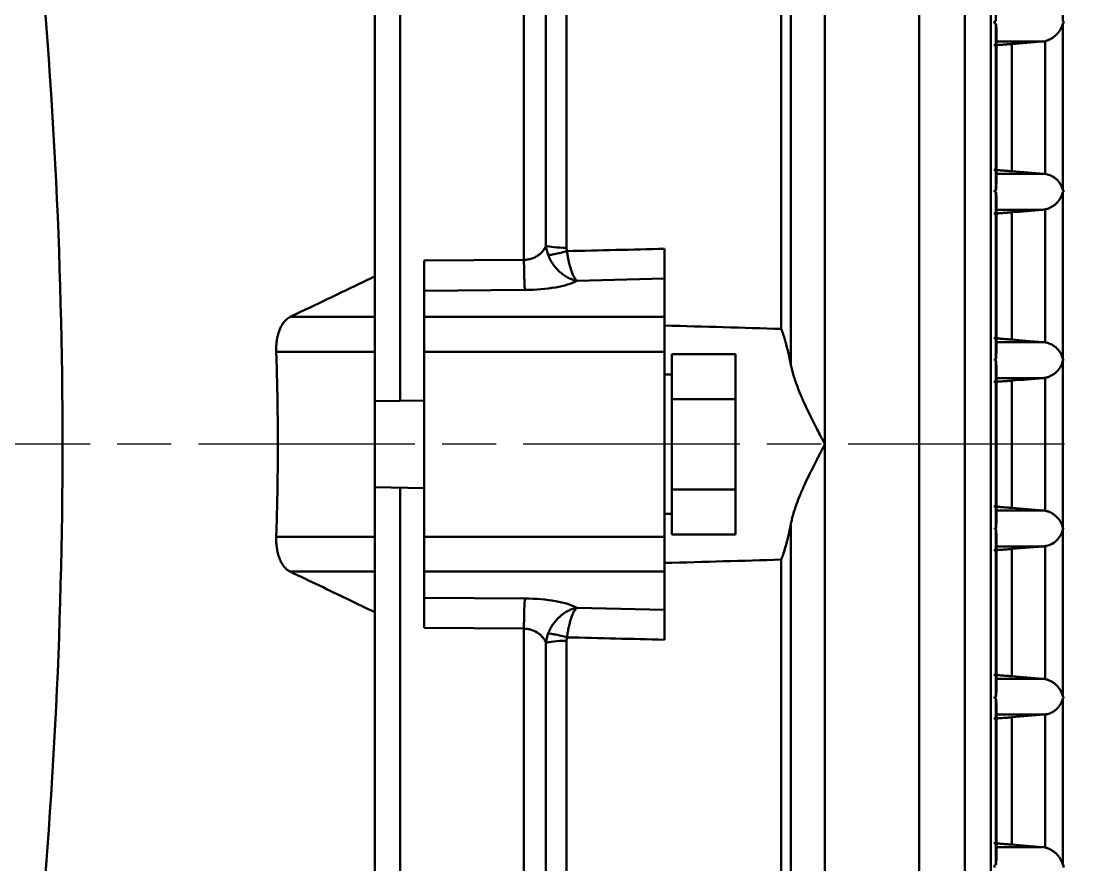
# Model space of a CAD drawing. Header units: millimetres. Extents: x -2161 to -582, y -4625 to -3434.
# Drawn here: x -1958.08 to -1928.93, y -3934.26 to -3910.88 of the extents above; entities that cross this region are included whole.
import ezdxf

# ---------------------------------------------------------------- set-up
doc = ezdxf.new("R2010")
doc.units = ezdxf.units.MM
doc.header["$LTSCALE"] = 0.5
doc.linetypes.add('AM_ISO08W050', pattern=[18, 12, -1.5, 3, -1.5])
doc.layers.add('AM_0', color=7, linetype='Continuous', lineweight=50)
doc.layers.add('AM_7', color=4, linetype='AM_ISO08W050', lineweight=25)

msp = doc.modelspace()

# ---------------------------------------------------------------- linework, layer by layer
at = {"layer": 'AM_0'}
for p, q in [((-1931.21, -4043.5), (-1931.21, -3823.702)), ((-1947.574, -3921.401), (-1947.574, -3883.487)), ((-1944.146, -3917.497), (-1944.146, -3883.903)), ((-1943.535, -3884.407), (-1943.535, -3917.101)), ((-1942.964, -3917.164), (-1942.964, -3884.846)), ((-1937.015, -3919.412), (-1937.015, -3885.112)), ((-1936.748, -3920.408), (-1936.748, -3886.038)), ((-1935.809, -3922.605), (-1935.809, -3886.712)), ((-1933.198, -3958.43), (-1933.198, -3886.78)), ((-1931.93, -3957.377), (-1931.93, -3887.834)), ((-1931.074, -3910.88), (-1931.074, -3894.462)), ((-1948.273, -3917.951), (-1948.273, -3905.38)), ((-1929.214, -3909.199), (-1929.214, -3910.88)), ((-1931.111, -3910.88), (-1931.074, -3910.88)), ((-1931.074, -3910.95), (-1931.107, -3910.95)), ((-1931.074, -3915.57), (-1931.074, -3910.95)), ((-1931.057, -3915.413), (-1931.057, -3911.059)), ((-1929.214, -3910.88), (-1929.201, -3910.88)), ((-1929.196, -3910.95), (-1929.214, -3910.95)), ((-1929.214, -3910.95), (-1929.214, -3915.57)), ((-1931.057, -3911.448), (-1929.795, -3911.448)), ((-1930.631, -3911.516), (-1930.631, -3915.042)), ((-1929.708, -3915.118), (-1929.708, -3911.434)), ((-1931.057, -3915.115), (-1929.736, -3915.115)), ((-1931.108, -3915.57), (-1931.074, -3915.57)), ((-1931.074, -3915.612), (-1931.107, -3915.612)), ((-1931.074, -3920.26), (-1931.074, -3915.612)), ((-1931.057, -3920.105), (-1931.057, -3915.745)), ((-1929.214, -3915.57), (-1929.198, -3915.57)), ((-1929.196, -3915.612), (-1929.214, -3915.612)), ((-1929.214, -3915.612), (-1929.214, -3920.26)), ((-1931.057, -3916.11), (-1929.781, -3916.11)), ((-1930.631, -3916.179), (-1930.631, -3919.705)), ((-1929.708, -3919.782), (-1929.708, -3916.099)), ((-1940.248, -3917.191), (-1940.248, -3918.016)), ((-1946.908, -3917.517), (-1944.146, -3917.497)), ((-1946.908, -3918.352), (-1946.908, -3917.517)), ((-1948.273, -3917.951), (-1948.273, -3919.077)), ((-1940.248, -3918.016), (-1942.679, -3918.076)), ((-1940.248, -3918.016), (-1940.248, -3919.077)), ((-1944.12, -3918.331), (-1946.908, -3918.352)), ((-1946.908, -3918.352), (-1946.908, -3919.077)), ((-1950.622, -3919.077), (-1948.273, -3919.077)), ((-1948.273, -3919.077), (-1948.273, -3920.042)), ((-1946.908, -3920.042), (-1946.908, -3919.077)), ((-1946.908, -3919.077), (-1940.248, -3919.077)), ((-1940.248, -3919.077), (-1940.248, -3920.042)), ((-1948.273, -3920.042), (-1951.009, -3920.042)), ((-1948.273, -3920.042), (-1948.273, -3925.169)), ((-1946.908, -3920.042), (-1946.908, -3925.169)), ((-1940.248, -3920.042), (-1946.908, -3920.042)), ((-1940.248, -3920.042), (-1940.248, -3925.169)), ((-1938.283, -3920.106), (-1940.048, -3920.106)), ((-1940.048, -3920.106), (-1940.048, -3921.356)), ((-1938.283, -3920.106), (-1938.283, -3921.356)), ((-1931.107, -3920.26), (-1931.074, -3920.26)), ((-1931.074, -3920.274), (-1931.107, -3920.274)), ((-1931.074, -3924.936), (-1931.074, -3920.274)), ((-1931.057, -3924.803), (-1931.057, -3920.422)), ((-1929.214, -3920.26), (-1929.196, -3920.26)), ((-1929.196, -3920.274), (-1929.214, -3920.274)), ((-1929.214, -3920.274), (-1929.214, -3924.936)), ((-1940.048, -3920.674), (-1940.248, -3920.674)), ((-1930.631, -3920.843), (-1930.631, -3924.368)), ((-1929.708, -3924.446), (-1929.708, -3920.765)), ((-1946.908, -3921.39), (-1948.273, -3921.413)), ((-1938.283, -3921.356), (-1940.048, -3921.356)), ((-1940.048, -3921.356), (-1940.048, -3923.855)), ((-1938.283, -3921.356), (-1938.283, -3923.855)), ((-1935.809, -3958.499), (-1935.809, -3922.605)), ((-1948.273, -3923.797), (-1946.908, -3923.821)), ((-1947.574, -3961.723), (-1947.574, -3923.809)), ((-1938.283, -3923.855), (-1940.048, -3923.855)), ((-1940.048, -3923.855), (-1940.048, -3925.105)), ((-1938.283, -3923.855), (-1938.283, -3925.105)), ((-1940.248, -3924.537), (-1940.048, -3924.537)), ((-1936.748, -3959.173), (-1936.748, -3924.803)), ((-1938.283, -3925.105), (-1940.048, -3925.105)), ((-1931.074, -3924.936), (-1931.107, -3924.936)), ((-1931.107, -3924.95), (-1931.074, -3924.95)), ((-1931.074, -3929.598), (-1931.074, -3924.95)), ((-1931.057, -3929.477), (-1931.057, -3925.073)), ((-1929.196, -3924.936), (-1929.214, -3924.936)), ((-1929.214, -3924.95), (-1929.196, -3924.95)), ((-1929.214, -3924.95), (-1929.214, -3929.598)), ((-1951.009, -3925.169), (-1948.273, -3925.169)), ((-1948.273, -3925.169), (-1948.273, -3926.134)), ((-1946.908, -3926.134), (-1946.908, -3925.169)), ((-1946.908, -3925.169), (-1940.248, -3925.169)), ((-1940.248, -3925.169), (-1940.248, -3926.134)), ((-1930.631, -3925.506), (-1930.631, -3929.032)), ((-1929.708, -3929.111), (-1929.708, -3925.429)), ((-1937.015, -3960.099), (-1937.015, -3925.799)), ((-1948.273, -3926.134), (-1950.622, -3926.134)), ((-1948.273, -3926.134), (-1948.273, -3927.26)), ((-1940.248, -3926.134), (-1946.908, -3926.134)), ((-1946.908, -3926.134), (-1946.908, -3926.859)), ((-1940.248, -3926.134), (-1940.248, -3927.195)), ((-1946.908, -3926.859), (-1944.12, -3926.879)), ((-1946.908, -3927.694), (-1946.908, -3926.859)), ((-1942.679, -3927.135), (-1940.248, -3927.195)), ((-1948.273, -3939.831), (-1948.273, -3927.26)), ((-1940.248, -3927.194), (-1940.248, -3928.02)), ((-1944.146, -3927.714), (-1946.908, -3927.694)), ((-1944.146, -3961.307), (-1944.146, -3927.714)), ((-1943.535, -3928.11), (-1943.535, -3960.803)), ((-1942.964, -3960.365), (-1942.964, -3928.047)), ((-1931.057, -3929.101), (-1929.781, -3929.101)), ((-1931.108, -3929.64), (-1931.074, -3929.64)), ((-1931.074, -3929.598), (-1931.107, -3929.598)), ((-1931.074, -3934.26), (-1931.074, -3929.64)), ((-1931.057, -3934.151), (-1931.057, -3929.79)), ((-1929.196, -3929.598), (-1929.214, -3929.598)), ((-1929.214, -3929.64), (-1929.198, -3929.64)), ((-1929.214, -3929.64), (-1929.214, -3934.26)), ((-1931.057, -3930.096), (-1929.736, -3930.096)), ((-1930.631, -3930.169), (-1930.631, -3933.695)), ((-1929.708, -3933.776), (-1929.708, -3930.093)), ((-1931.057, -3933.763), (-1929.795, -3933.763))]:
    msp.add_line(p, q, dxfattribs=at)
at = {"layer": 'AM_0', "flags": 128}
for points in [[(-1930.631, -3915.042), (-1930.519, -3915.051), (-1930.407, -3915.06), (-1930.295, -3915.069), (-1930.183, -3915.078), (-1930.072, -3915.087), (-1929.96, -3915.096), (-1929.848, -3915.106), (-1929.736, -3915.115)], [(-1929.781, -3916.11), (-1929.887, -3916.119), (-1929.993, -3916.127), (-1930.1, -3916.136), (-1930.206, -3916.144), (-1930.312, -3916.153), (-1930.418, -3916.162), (-1930.525, -3916.17), (-1930.631, -3916.179)], [(-1930.631, -3919.705), (-1930.137, -3919.745), (-1929.749, -3919.777)], [(-1929.764, -3920.772), (-1929.872, -3920.781), (-1929.981, -3920.79), (-1930.089, -3920.799), (-1930.197, -3920.807), (-1930.306, -3920.816), (-1930.414, -3920.825), (-1930.523, -3920.834), (-1930.631, -3920.843)], [(-1929.764, -3924.439), (-1929.872, -3924.43), (-1929.981, -3924.421), (-1930.089, -3924.412), (-1930.197, -3924.403), (-1930.306, -3924.395), (-1930.414, -3924.386), (-1930.523, -3924.377), (-1930.631, -3924.368)], [(-1930.631, -3925.506), (-1930.137, -3925.466), (-1929.749, -3925.434)], [(-1929.781, -3929.101), (-1929.887, -3929.092), (-1929.993, -3929.084), (-1930.1, -3929.075), (-1930.206, -3929.066), (-1930.312, -3929.058), (-1930.418, -3929.049), (-1930.525, -3929.041), (-1930.631, -3929.032)], [(-1930.631, -3930.169), (-1930.519, -3930.16), (-1930.407, -3930.151), (-1930.295, -3930.142), (-1930.183, -3930.132), (-1930.072, -3930.123), (-1929.96, -3930.114), (-1929.848, -3930.105), (-1929.736, -3930.096)]]:
    msp.add_lwpolyline(points, dxfattribs=at)
at = {"layer": 'AM_0'}
for centre, radius, start, end in [((-2107.114, -3922.605), 150.183, 354.06699, 5.93301), ((-1929.795, -3920.341), 0.567, 81.1783, 85.3221), ((-1929.81, -3920.201), 0.573, 274.6675, 280.2939), ((-1929.81, -3925.009), 0.573, 79.7061, 85.3325), ((-1929.795, -3924.869), 0.567, 274.6779, 278.8217)]:
    msp.add_arc(centre, radius, start, end, dxfattribs=at)
for centre, major_axis, ratio, start_param, end_param in [((-1929.813, -3910.936), (0.517, 0.194), 0.921918, 4.412711, 4.573734), ((-1929.809, -3915.617), (0.519, 0.164), 0.918022, 1.099808, 1.152297), ((-1929.81, -3915.604), (0.53, 0.125), 0.928555, 4.54932, 4.685168), ((-1944.169, -3917.863), (1.67, -0.002), 0.280658, 4.742127, 5.814212), ((-1948.611, -3922.258), (39.617, -0.35), 0.077811, 1.274425, 1.358792), ((-1948.611, -3922.953), (39.617, 0.35), 0.077811, 4.924393, 5.00876), ((-1944.163, -3927.346), (1.664, 0), 0.280728, 0.470158, 1.54484), ((-1929.81, -3929.607), (0.53, -0.125), 0.928557, 1.598016, 1.733864), ((-1929.809, -3929.594), (0.519, -0.164), 0.918021, 5.130886, 5.183375), ((-1929.813, -3934.275), (0.517, -0.194), 0.921918, 1.709452, 1.870475)]:
    msp.add_ellipse(centre, major_axis=major_axis, ratio=ratio, start_param=start_param, end_param=end_param, dxfattribs=at)
for points in [[(-1931.111, -3910.88), (-1931.108, -3910.904), (-1931.107, -3910.927), (-1931.107, -3910.95)], [(-1929.201, -3910.88), (-1929.199, -3910.904), (-1929.198, -3910.927), (-1929.196, -3910.95)], [(-1929.795, -3911.448), (-1930.073, -3911.47), (-1930.351, -3911.493), (-1930.631, -3911.516)], [(-1931.108, -3915.57), (-1931.107, -3915.584), (-1931.107, -3915.598), (-1931.107, -3915.612)], [(-1929.198, -3915.57), (-1929.197, -3915.584), (-1929.197, -3915.598), (-1929.196, -3915.612)], [(-1942.964, -3917.164), (-1942.964, -3917.195), (-1942.96, -3917.225), (-1942.951, -3917.255)], [(-1942.951, -3917.255), (-1942.05, -3917.234), (-1941.149, -3917.212), (-1940.248, -3917.191)], [(-1931.107, -3920.26), (-1931.107, -3920.265), (-1931.107, -3920.27), (-1931.107, -3920.274)], [(-1929.196, -3920.26), (-1929.196, -3920.263), (-1929.196, -3920.265), (-1929.196, -3920.267)], [(-1929.196, -3920.267), (-1929.196, -3920.27), (-1929.196, -3920.272), (-1929.196, -3920.274)], [(-1931.107, -3924.936), (-1931.107, -3924.941), (-1931.107, -3924.946), (-1931.107, -3924.95)], [(-1929.196, -3924.936), (-1929.196, -3924.939), (-1929.196, -3924.941), (-1929.196, -3924.943)], [(-1929.196, -3924.943), (-1929.196, -3924.946), (-1929.196, -3924.948), (-1929.196, -3924.95)], [(-1942.951, -3927.955), (-1942.96, -3927.985), (-1942.964, -3928.016), (-1942.964, -3928.047)], [(-1940.248, -3928.02), (-1941.149, -3927.998), (-1942.05, -3927.977), (-1942.951, -3927.955)], [(-1931.107, -3929.598), (-1931.107, -3929.612), (-1931.107, -3929.626), (-1931.108, -3929.64)], [(-1929.196, -3929.598), (-1929.197, -3929.612), (-1929.197, -3929.626), (-1929.198, -3929.64)], [(-1929.795, -3933.763), (-1930.073, -3933.74), (-1930.351, -3933.718), (-1930.631, -3933.695)], [(-1931.107, -3934.26), (-1931.107, -3934.284), (-1931.108, -3934.307), (-1931.111, -3934.33)], [(-1929.196, -3934.26), (-1929.198, -3934.284), (-1929.199, -3934.307), (-1929.201, -3934.33)]]:
    msp.add_open_spline(points, degree=3, dxfattribs=at)
for points, knots in [([(-1931.074, -3910.95), (-1931.073, -3910.952), (-1931.066, -3910.958), (-1931.054, -3911.011), (-1931.065, -3911.051), (-1931.07, -3911.071)], [0, 0, 0, 0, 0.12389, 0.552418, 1, 1, 1, 1]), ([(-1929.708, -3911.434), (-1929.697, -3911.431), (-1929.674, -3911.426), (-1929.641, -3911.415), (-1929.608, -3911.402), (-1929.575, -3911.387), (-1929.544, -3911.371), (-1929.512, -3911.352), (-1929.465, -3911.321), (-1929.404, -3911.271), (-1929.344, -3911.206), (-1929.294, -3911.136), (-1929.263, -3911.079), (-1929.244, -3911.033), (-1929.233, -3911.005), (-1929.227, -3910.984), (-1929.223, -3910.97), (-1929.219, -3910.96), (-1929.217, -3910.952), (-1929.215, -3910.951), (-1929.214, -3910.95)], [0, 0, 0, 0, 0.030015, 0.061869, 0.095627, 0.131342, 0.169062, 0.208825, 0.250664, 0.366894, 0.499662, 0.619466, 0.749735, 0.816096, 0.874779, 0.909474, 0.937397, 0.963511, 0.984324, 1, 1, 1, 1]), ([(-1930.631, -3911.516), (-1930.644, -3911.517), (-1930.671, -3911.519), (-1930.71, -3911.522), (-1930.749, -3911.525), (-1930.787, -3911.528), (-1930.839, -3911.532), (-1930.903, -3911.537), (-1930.969, -3911.542), (-1931.027, -3911.546), (-1931.069, -3911.548), (-1931.098, -3911.55), (-1931.114, -3911.55), (-1931.12, -3911.55), (-1931.123, -3911.55)], [0, 0, 0, 0, 0.04674, 0.095024, 0.144874, 0.196308, 0.249344, 0.367534, 0.499462, 0.610935, 0.749118, 0.849293, 0.93408, 1, 1, 1, 1]), ([(-1931.123, -3915.007), (-1931.121, -3915.007), (-1931.117, -3915.007), (-1931.108, -3915.007), (-1931.097, -3915.007), (-1931.085, -3915.008), (-1931.063, -3915.009), (-1931.028, -3915.011), (-1930.974, -3915.015), (-1930.914, -3915.02), (-1930.85, -3915.024), (-1930.781, -3915.03), (-1930.708, -3915.036), (-1930.656, -3915.04), (-1930.631, -3915.042)], [0, 0, 0, 0, 0.054521, 0.106732, 0.156639, 0.204245, 0.249555, 0.379207, 0.499732, 0.606639, 0.710004, 0.809939, 0.906563, 1, 1, 1, 1]), ([(-1929.214, -3915.57), (-1929.215, -3915.57), (-1929.215, -3915.57), (-1929.217, -3915.567), (-1929.218, -3915.562), (-1929.22, -3915.554), (-1929.223, -3915.543), (-1929.227, -3915.527), (-1929.239, -3915.488), (-1929.264, -3915.429), (-1929.308, -3915.355), (-1929.366, -3915.286), (-1929.435, -3915.227), (-1929.507, -3915.181), (-1929.577, -3915.15), (-1929.641, -3915.129), (-1929.686, -3915.121), (-1929.708, -3915.118)], [0, 0, 0, 0, 0.009594, 0.019983, 0.031479, 0.045324, 0.062872, 0.089855, 0.125617, 0.251022, 0.379811, 0.49966, 0.628956, 0.749294, 0.835481, 0.919018, 1, 1, 1, 1]), ([(-1931.06, -3915.425), (-1931.06, -3915.428), (-1931.053, -3915.454), (-1931.058, -3915.495), (-1931.063, -3915.538), (-1931.068, -3915.558), (-1931.071, -3915.568), (-1931.073, -3915.57), (-1931.074, -3915.57)], [0, 0, 0, 0, 0.0519382, 0.5258763, 0.7629764, 0.8815308, 0.9496019, 1, 1, 1, 1]), ([(-1931.074, -3915.612), (-1931.073, -3915.613), (-1931.066, -3915.619), (-1931.053, -3915.688), (-1931.066, -3915.733), (-1931.073, -3915.758)], [0, 0, 0, 0, 0.055707, 0.492511, 1, 1, 1, 1]), ([(-1929.708, -3916.099), (-1929.696, -3916.097), (-1929.67, -3916.091), (-1929.634, -3916.079), (-1929.597, -3916.065), (-1929.562, -3916.049), (-1929.527, -3916.031), (-1929.476, -3916), (-1929.413, -3915.952), (-1929.35, -3915.887), (-1929.298, -3915.816), (-1929.259, -3915.745), (-1929.237, -3915.689), (-1929.227, -3915.654), (-1929.223, -3915.64), (-1929.22, -3915.629), (-1929.218, -3915.621), (-1929.216, -3915.614), (-1929.215, -3915.613), (-1929.214, -3915.612)], [0, 0, 0, 0, 0.036933, 0.0757, 0.116375, 0.159023, 0.2037, 0.250453, 0.367311, 0.499269, 0.617556, 0.749422, 0.874672, 0.909709, 0.937327, 0.954782, 0.968651, 0.98674, 1, 1, 1, 1]), ([(-1930.631, -3916.179), (-1930.647, -3916.18), (-1930.679, -3916.183), (-1930.726, -3916.186), (-1930.773, -3916.19), (-1930.83, -3916.194), (-1930.897, -3916.2), (-1930.962, -3916.204), (-1931.022, -3916.209), (-1931.066, -3916.211), (-1931.097, -3916.213), (-1931.114, -3916.214), (-1931.12, -3916.214), (-1931.123, -3916.214)], [0, 0, 0, 0, 0.059022, 0.12026, 0.183725, 0.249425, 0.366837, 0.499575, 0.599159, 0.749016, 0.848481, 0.93215, 1, 1, 1, 1]), ([(-1944.146, -3917.497), (-1944.141, -3917.497), (-1944.137, -3917.497), (-1944.133, -3917.497), (-1944.129, -3917.496), (-1944.124, -3917.496), (-1944.12, -3917.496), (-1944.116, -3917.496), (-1944.112, -3917.495), (-1944.107, -3917.495), (-1944.103, -3917.495), (-1944.099, -3917.494), (-1944.095, -3917.494), (-1944.09, -3917.494), (-1944.086, -3917.493), (-1944.082, -3917.493), (-1944.078, -3917.492), (-1944.073, -3917.492), (-1944.069, -3917.491), (-1944.065, -3917.491), (-1944.061, -3917.49), (-1944.056, -3917.49), (-1944.052, -3917.489), (-1944.048, -3917.488), (-1944.044, -3917.488), (-1944.039, -3917.487), (-1944.035, -3917.486), (-1944.031, -3917.486), (-1944.027, -3917.485), (-1944.022, -3917.484), (-1944.018, -3917.483), (-1944.014, -3917.482), (-1944.01, -3917.482), (-1944.006, -3917.481), (-1944.001, -3917.48), (-1943.997, -3917.479), (-1943.993, -3917.478), (-1943.989, -3917.477), (-1943.985, -3917.476), (-1943.981, -3917.475), (-1943.976, -3917.474), (-1943.972, -3917.473), (-1943.968, -3917.472), (-1943.964, -3917.471), (-1943.96, -3917.469), (-1943.956, -3917.468), (-1943.952, -3917.467), (-1943.948, -3917.466), (-1943.943, -3917.465), (-1943.939, -3917.463), (-1943.935, -3917.462), (-1943.931, -3917.461), (-1943.927, -3917.459), (-1943.923, -3917.458), (-1943.919, -3917.457), (-1943.903, -3917.451), (-1943.887, -3917.445), (-1943.872, -3917.438), (-1943.856, -3917.432), (-1943.84, -3917.424), (-1943.826, -3917.417), (-1943.81, -3917.409), (-1943.795, -3917.4), (-1943.781, -3917.392), (-1943.766, -3917.382), (-1943.752, -3917.373), (-1943.739, -3917.363), (-1943.714, -3917.345), (-1943.692, -3917.326), (-1943.672, -3917.307), (-1943.65, -3917.285), (-1943.63, -3917.263), (-1943.613, -3917.24), (-1943.607, -3917.233), (-1943.602, -3917.226), (-1943.598, -3917.219), (-1943.593, -3917.212), (-1943.588, -3917.205), (-1943.583, -3917.198), (-1943.579, -3917.19), (-1943.574, -3917.183), (-1943.57, -3917.175), (-1943.565, -3917.167), (-1943.561, -3917.159), (-1943.557, -3917.151), (-1943.553, -3917.143), (-1943.549, -3917.135), (-1943.545, -3917.127), (-1943.542, -3917.118), (-1943.538, -3917.109), (-1943.535, -3917.101)], [0, 0, 0, 0, 0.013505, 0.013505, 0.013505, 0.027036, 0.027036, 0.027036, 0.040596, 0.040596, 0.040596, 0.054193, 0.054193, 0.054193, 0.067829, 0.067829, 0.067829, 0.081511, 0.081511, 0.081511, 0.095243, 0.095243, 0.095243, 0.109031, 0.109031, 0.109031, 0.122878, 0.122878, 0.122878, 0.136791, 0.136791, 0.136791, 0.150772, 0.150772, 0.150772, 0.164828, 0.164828, 0.164828, 0.178963, 0.178963, 0.178963, 0.193181, 0.193181, 0.193181, 0.207486, 0.207486, 0.207486, 0.221883, 0.221883, 0.221883, 0.236376, 0.236376, 0.236376, 0.250969, 0.250969, 0.250969, 0.309794, 0.309794, 0.309794, 0.370942, 0.370942, 0.370942, 0.434616, 0.434616, 0.434616, 0.500993, 0.500993, 0.500993, 0.620007, 0.620007, 0.620007, 0.750117, 0.750117, 0.750117, 0.788351, 0.788351, 0.788351, 0.827944, 0.827944, 0.827944, 0.868901, 0.868901, 0.868901, 0.911226, 0.911226, 0.911226, 0.954925, 0.954925, 0.954925, 1, 1, 1, 1]), ([(-1943.535, -3917.101), (-1943.53, -3917.145), (-1943.523, -3917.188), (-1943.513, -3917.232), (-1943.503, -3917.275), (-1943.49, -3917.319), (-1943.473, -3917.362)], [0.003622695, 0.003622695, 0.003622695, 0.003622695, 0.0037636366, 0.0037636366, 0.0037636366, 0.0039045782, 0.0039045782, 0.0039045782, 0.0039045782]), ([(-1943.535, -3917.101), (-1943.493, -3917.118), (-1943.415, -3917.133), (-1943.214, -3917.156), (-1943.091, -3917.162), (-1942.964, -3917.164)], [0, 0, 0, 0, 0.5, 0.5, 1, 1, 1, 1]), ([(-1942.951, -3917.255), (-1943.007, -3917.271), (-1943.062, -3917.285), (-1943.114, -3917.298), (-1943.166, -3917.31), (-1943.216, -3917.322), (-1943.261, -3917.331), (-1943.307, -3917.34), (-1943.348, -3917.348), (-1943.384, -3917.353), (-1943.42, -3917.358), (-1943.45, -3917.361), (-1943.473, -3917.362)], [0, 0, 0, 0, 0.25, 0.25, 0.25, 0.5, 0.5, 0.5, 0.75, 0.75, 0.75, 1, 1, 1, 1]), ([(-1942.951, -3917.255), (-1942.949, -3917.274), (-1942.944, -3917.312), (-1942.936, -3917.369), (-1942.926, -3917.425), (-1942.916, -3917.481), (-1942.9, -3917.56), (-1942.875, -3917.663), (-1942.84, -3917.78), (-1942.798, -3917.892), (-1942.76, -3917.97), (-1942.727, -3918.022), (-1942.703, -3918.053), (-1942.687, -3918.068), (-1942.679, -3918.076)], [0, 0, 0, 0, 0.048979, 0.098469, 0.148476, 0.199005, 0.25006, 0.369903, 0.499983, 0.627311, 0.785683, 0.856036, 0.927475, 1, 1, 1, 1]), ([(-1944.146, -3917.497), (-1944.145, -3917.546), (-1944.145, -3917.594), (-1944.144, -3917.641), (-1944.143, -3917.688), (-1944.142, -3917.734), (-1944.141, -3917.779), (-1944.141, -3917.823), (-1944.14, -3917.867), (-1944.139, -3917.908), (-1944.138, -3917.949), (-1944.136, -3917.988), (-1944.135, -3918.025), (-1944.134, -3918.062), (-1944.133, -3918.096), (-1944.132, -3918.128), (-1944.13, -3918.16), (-1944.129, -3918.189), (-1944.128, -3918.215), (-1944.126, -3918.241), (-1944.125, -3918.263), (-1944.124, -3918.283), (-1944.122, -3918.302), (-1944.121, -3918.319), (-1944.12, -3918.331)], [0, 0, 0, 0, 0.125, 0.125, 0.125, 0.25, 0.25, 0.25, 0.375, 0.375, 0.375, 0.5, 0.5, 0.5, 0.625, 0.625, 0.625, 0.75, 0.75, 0.75, 0.875, 0.875, 0.875, 1, 1, 1, 1]), ([(-1943.473, -3917.362), (-1943.455, -3917.411), (-1943.433, -3917.459), (-1943.409, -3917.504), (-1943.384, -3917.549), (-1943.357, -3917.593), (-1943.328, -3917.634), (-1943.313, -3917.654), (-1943.298, -3917.674), (-1943.283, -3917.693), (-1943.267, -3917.713), (-1943.251, -3917.731), (-1943.235, -3917.749), (-1943.203, -3917.784), (-1943.169, -3917.817), (-1943.134, -3917.848), (-1943.116, -3917.863), (-1943.098, -3917.877), (-1943.08, -3917.891), (-1943.062, -3917.905), (-1943.043, -3917.918), (-1943.024, -3917.931), (-1942.987, -3917.956), (-1942.949, -3917.978), (-1942.911, -3917.997), (-1942.873, -3918.016), (-1942.835, -3918.032), (-1942.796, -3918.045), (-1942.777, -3918.052), (-1942.757, -3918.058), (-1942.738, -3918.063), (-1942.728, -3918.065), (-1942.718, -3918.068), (-1942.709, -3918.07), (-1942.699, -3918.072), (-1942.689, -3918.074), (-1942.679, -3918.076)], [-0.000006815, -0.000006815, -0.000006815, -0.000006815, 0.000154326, 0.000154326, 0.000154326, 0.000315466, 0.000315466, 0.000315466, 0.000396037, 0.000396037, 0.000396037, 0.000476607, 0.000476607, 0.000476607, 0.000637748, 0.000637748, 0.000637748, 0.000718318, 0.000718318, 0.000718318, 0.000798888, 0.000798888, 0.000798888, 0.000960029, 0.000960029, 0.000960029, 0.001121169, 0.001121169, 0.001121169, 0.00120174, 0.00120174, 0.00120174, 0.001242025, 0.001242025, 0.001242025, 0.00128231, 0.00128231, 0.00128231, 0.00128231]), ([(-1948.273, -3917.951), (-1948.461, -3918.041), (-1948.84, -3918.224), (-1949.419, -3918.502), (-1950.014, -3918.787), (-1950.418, -3918.98), (-1950.622, -3919.077)], [0, 0, 0, 0, 0.2403167, 0.4870885, 0.7403161, 1, 1, 1, 1]), ([(-1951.009, -3920.042), (-1951.009, -3920.025), (-1951.01, -3919.993), (-1951.01, -3919.944), (-1951.008, -3919.895), (-1951.005, -3919.847), (-1951, -3919.799), (-1950.995, -3919.751), (-1950.982, -3919.667), (-1950.955, -3919.549), (-1950.907, -3919.412), (-1950.848, -3919.294), (-1950.787, -3919.208), (-1950.729, -3919.148), (-1950.677, -3919.106), (-1950.64, -3919.087), (-1950.622, -3919.077)], [0, 0, 0, 0, 0.035814, 0.07142, 0.106926, 0.14244, 0.178071, 0.213927, 0.250112, 0.373759, 0.499882, 0.62344, 0.749712, 0.832449, 0.91563, 1, 1, 1, 1]), ([(-1937.015, -3919.412), (-1937.006, -3919.435), (-1936.989, -3919.482), (-1936.964, -3919.555), (-1936.94, -3919.63), (-1936.916, -3919.707), (-1936.893, -3919.787), (-1936.863, -3919.896), (-1936.826, -3920.039), (-1936.785, -3920.219), (-1936.76, -3920.345), (-1936.748, -3920.408)], [0, 0, 0, 0, 0.083985, 0.167617, 0.250965, 0.3341, 0.417093, 0.500013, 0.667462, 0.833918, 1, 1, 1, 1]), ([(-1931.123, -3919.669), (-1931.121, -3919.669), (-1931.116, -3919.669), (-1931.105, -3919.67), (-1931.091, -3919.67), (-1931.075, -3919.671), (-1931.057, -3919.672), (-1931.037, -3919.674), (-1931.015, -3919.675), (-1930.991, -3919.677), (-1930.953, -3919.679), (-1930.897, -3919.684), (-1930.816, -3919.69), (-1930.728, -3919.697), (-1930.663, -3919.702), (-1930.631, -3919.705)], [0, 0, 0, 0, 0.06006, 0.118981, 0.176766, 0.233417, 0.288937, 0.34333, 0.396598, 0.448743, 0.49977, 0.627964, 0.754032, 0.878026, 1, 1, 1, 1]), ([(-1931.057, -3919.777), (-1930.851, -3919.777), (-1930.332, -3919.777), (-1929.968, -3919.777), (-1929.749, -3919.777)], [0, 0, 0, 0, 0.398036, 1, 1, 1, 1]), ([(-1929.214, -3920.26), (-1929.214, -3920.26), (-1929.215, -3920.26), (-1929.215, -3920.258), (-1929.216, -3920.253), (-1929.218, -3920.242), (-1929.223, -3920.22), (-1929.236, -3920.175), (-1929.261, -3920.109), (-1929.304, -3920.035), (-1929.361, -3919.965), (-1929.428, -3919.903), (-1929.501, -3919.853), (-1929.573, -3919.818), (-1929.64, -3919.795), (-1929.686, -3919.786), (-1929.708, -3919.782)], [0, 0, 0, 0, 0.003891, 0.007797, 0.015609, 0.031236, 0.062495, 0.125014, 0.250014, 0.38259, 0.500089, 0.63194, 0.750033, 0.839964, 0.92343, 1, 1, 1, 1]), ([(-1951.009, -3920.042), (-1951.003, -3920.213), (-1950.992, -3920.555), (-1950.98, -3921.067), (-1950.971, -3921.58), (-1950.966, -3922.093), (-1950.964, -3922.605), (-1950.966, -3923.118), (-1950.971, -3923.631), (-1950.98, -3924.143), (-1950.992, -3924.656), (-1951.003, -3924.998), (-1951.009, -3925.169)], [0, 0, 0, 0, 0.100028, 0.200037, 0.300033, 0.400019, 0.5, 0.599981, 0.699967, 0.799963, 0.899972, 1, 1, 1, 1]), ([(-1931.077, -3920.11), (-1931.068, -3920.147), (-1931.058, -3920.184), (-1931.067, -3920.235), (-1931.07, -3920.255), (-1931.074, -3920.26), (-1931.074, -3920.26)], [0, 0, 0, 0, 0.727248, 0.756133, 0.969666, 1, 1, 1, 1]), ([(-1936.748, -3920.408), (-1936.743, -3920.431), (-1936.734, -3920.478), (-1936.717, -3920.549), (-1936.698, -3920.624), (-1936.676, -3920.7), (-1936.651, -3920.779), (-1936.624, -3920.86), (-1936.574, -3921.002), (-1936.491, -3921.213), (-1936.372, -3921.483), (-1936.239, -3921.765), (-1936.122, -3921.998), (-1936.016, -3922.208), (-1935.92, -3922.394), (-1935.848, -3922.531), (-1935.809, -3922.605)], [0, 0, 0, 0, 0.0331282, 0.0671379, 0.1020336, 0.1378198, 0.1745003, 0.212079, 0.2505591, 0.3701154, 0.5014356, 0.618156, 0.750195, 0.8164228, 0.8996922, 1, 1, 1, 1]), ([(-1931.074, -3920.274), (-1931.074, -3920.275), (-1931.073, -3920.276), (-1931.071, -3920.282), (-1931.068, -3920.293), (-1931.066, -3920.304), (-1931.064, -3920.315), (-1931.062, -3920.328), (-1931.057, -3920.366), (-1931.058, -3920.401), (-1931.058, -3920.426)], [0, 0, 0, 0, 0.031394, 0.063001, 0.126232, 0.252702, 0.281266, 0.332952, 0.505647, 1, 1, 1, 1]), ([(-1929.708, -3920.765), (-1929.697, -3920.762), (-1929.673, -3920.758), (-1929.639, -3920.748), (-1929.604, -3920.736), (-1929.569, -3920.722), (-1929.535, -3920.705), (-1929.484, -3920.676), (-1929.42, -3920.63), (-1929.355, -3920.566), (-1929.301, -3920.495), (-1929.259, -3920.421), (-1929.235, -3920.357), (-1929.223, -3920.314), (-1929.218, -3920.292), (-1929.216, -3920.282), (-1929.215, -3920.277), (-1929.215, -3920.275), (-1929.214, -3920.275), (-1929.214, -3920.274)], [0, 0, 0, 0, 0.036772, 0.075551, 0.116311, 0.159011, 0.2036, 0.250018, 0.367134, 0.49995, 0.616812, 0.75, 0.874996, 0.937505, 0.968761, 0.984388, 0.9922, 0.99605, 1, 1, 1, 1]), ([(-1930.631, -3920.843), (-1930.639, -3920.843), (-1930.67, -3920.846), (-1930.734, -3920.851), (-1930.818, -3920.858), (-1930.899, -3920.864), (-1930.97, -3920.869), (-1931.029, -3920.873), (-1931.075, -3920.876), (-1931.107, -3920.878), (-1931.118, -3920.878), (-1931.123, -3920.878)], [0, 0, 0, 0, 0.031742, 0.114907, 0.249454, 0.386841, 0.499641, 0.635969, 0.764804, 0.886146, 1, 1, 1, 1]), ([(-1931.057, -3920.772), (-1930.856, -3920.772), (-1930.343, -3920.772), (-1929.983, -3920.772), (-1929.764, -3920.772)], [0, 0, 0, 0, 0.39292, 1, 1, 1, 1]), ([(-1935.809, -3922.605), (-1935.829, -3922.644), (-1935.868, -3922.719), (-1935.924, -3922.826), (-1935.975, -3922.924), (-1936.02, -3923.012), (-1936.06, -3923.091), (-1936.135, -3923.238), (-1936.238, -3923.445), (-1936.371, -3923.726), (-1936.49, -3923.996), (-1936.581, -3924.228), (-1936.644, -3924.409), (-1936.687, -3924.547), (-1936.722, -3924.678), (-1936.739, -3924.762), (-1936.748, -3924.803)], [0, 0, 0, 0, 0.052258, 0.100258, 0.144001, 0.183488, 0.218718, 0.249689, 0.381412, 0.497888, 0.629191, 0.748742, 0.815687, 0.879864, 0.941294, 1, 1, 1, 1]), ([(-1930.631, -3924.368), (-1930.647, -3924.367), (-1930.68, -3924.364), (-1930.728, -3924.36), (-1930.773, -3924.357), (-1930.83, -3924.352), (-1930.897, -3924.347), (-1930.966, -3924.342), (-1931.025, -3924.338), (-1931.071, -3924.335), (-1931.105, -3924.333), (-1931.117, -3924.333), (-1931.123, -3924.333)], [0, 0, 0, 0, 0.06247, 0.124741, 0.187018, 0.249507, 0.374601, 0.499677, 0.624496, 0.749255, 0.874674, 1, 1, 1, 1]), ([(-1931.057, -3924.439), (-1930.856, -3924.439), (-1930.343, -3924.439), (-1929.983, -3924.439), (-1929.764, -3924.439)], [0, 0, 0, 0, 0.39292, 1, 1, 1, 1]), ([(-1929.708, -3924.446), (-1929.695, -3924.449), (-1929.67, -3924.454), (-1929.633, -3924.465), (-1929.592, -3924.479), (-1929.547, -3924.499), (-1929.488, -3924.532), (-1929.42, -3924.581), (-1929.331, -3924.668), (-1929.268, -3924.766), (-1929.235, -3924.853), (-1929.223, -3924.897), (-1929.218, -3924.919), (-1929.216, -3924.929), (-1929.215, -3924.934), (-1929.215, -3924.936), (-1929.214, -3924.936), (-1929.214, -3924.936)], [0, 0, 0, 0, 0.041214, 0.0828598, 0.1250359, 0.1859862, 0.250068, 0.3687691, 0.5000773, 0.7499223, 0.8749573, 0.9374865, 0.9687517, 0.9843836, 0.9921983, 0.9961305, 1, 1, 1, 1]), ([(-1936.748, -3924.803), (-1936.754, -3924.835), (-1936.766, -3924.898), (-1936.786, -3924.991), (-1936.806, -3925.081), (-1936.827, -3925.17), (-1936.848, -3925.257), (-1936.877, -3925.37), (-1936.916, -3925.505), (-1936.964, -3925.658), (-1936.998, -3925.752), (-1937.015, -3925.799)], [0, 0, 0, 0, 0.083035, 0.166089, 0.249238, 0.332561, 0.416135, 0.500037, 0.665922, 0.832389, 1, 1, 1, 1]), ([(-1931.074, -3924.936), (-1931.074, -3924.936), (-1931.06, -3924.918), (-1931.06, -3924.859), (-1931.06, -3924.803)], [0, 0, 0, 0, 0.035578, 1, 1, 1, 1]), ([(-1931.059, -3925.073), (-1931.059, -3925.057), (-1931.058, -3925.028), (-1931.064, -3924.992), (-1931.068, -3924.969), (-1931.071, -3924.958), (-1931.073, -3924.952), (-1931.074, -3924.951), (-1931.074, -3924.95)], [0, 0, 0, 0, 0.388843, 0.694542, 0.847397, 0.92382, 0.962026, 1, 1, 1, 1]), ([(-1929.214, -3924.95), (-1929.214, -3924.951), (-1929.215, -3924.951), (-1929.215, -3924.953), (-1929.216, -3924.958), (-1929.218, -3924.968), (-1929.223, -3924.991), (-1929.236, -3925.036), (-1929.271, -3925.125), (-1929.352, -3925.246), (-1929.476, -3925.348), (-1929.585, -3925.398), (-1929.645, -3925.416), (-1929.68, -3925.424), (-1929.698, -3925.427), (-1929.708, -3925.429)], [0, 0, 0, 0, 0.003874, 0.007804, 0.015623, 0.031265, 0.062552, 0.125124, 0.250239, 0.500187, 0.749836, 0.874867, 0.937427, 0.966821, 1, 1, 1, 1]), ([(-1950.622, -3926.134), (-1950.631, -3926.129), (-1950.649, -3926.12), (-1950.676, -3926.103), (-1950.703, -3926.083), (-1950.728, -3926.061), (-1950.753, -3926.037), (-1950.794, -3925.992), (-1950.847, -3925.918), (-1950.907, -3925.8), (-1950.955, -3925.663), (-1950.984, -3925.534), (-1950.999, -3925.426), (-1951.007, -3925.341), (-1951.011, -3925.255), (-1951.009, -3925.198), (-1951.009, -3925.169)], [0, 0, 0, 0, 0.042276, 0.08417, 0.125772, 0.167175, 0.208471, 0.249755, 0.375728, 0.499059, 0.625073, 0.748658, 0.812069, 0.874706, 0.937152, 1, 1, 1, 1]), ([(-1931.123, -3925.541), (-1931.121, -3925.541), (-1931.115, -3925.541), (-1931.103, -3925.541), (-1931.088, -3925.54), (-1931.064, -3925.539), (-1931.026, -3925.536), (-1930.968, -3925.532), (-1930.899, -3925.527), (-1930.819, -3925.521), (-1930.73, -3925.514), (-1930.664, -3925.509), (-1930.631, -3925.506)], [0, 0, 0, 0, 0.0625695, 0.124878, 0.1871318, 0.2495375, 0.3747283, 0.4997092, 0.6246037, 0.7493435, 0.8747045, 1, 1, 1, 1]), ([(-1931.057, -3925.434), (-1930.851, -3925.434), (-1930.332, -3925.434), (-1929.968, -3925.434), (-1929.749, -3925.434)], [0, 0, 0, 0, 0.3980356, 1, 1, 1, 1]), ([(-1950.622, -3926.134), (-1950.351, -3926.263), (-1949.818, -3926.517), (-1949.035, -3926.893), (-1948.524, -3927.139), (-1948.273, -3927.26)], [0, 0, 0, 0, 0.3448104, 0.6781433, 1, 1, 1, 1]), ([(-1944.146, -3927.714), (-1944.144, -3927.519), (-1944.14, -3927.333), (-1944.131, -3927.038), (-1944.125, -3926.93), (-1944.12, -3926.879)], [0, 0, 0, 0, 0.5, 0.5, 1, 1, 1, 1]), ([(-1943.473, -3927.849), (-1943.467, -3927.832), (-1943.453, -3927.798), (-1943.429, -3927.745), (-1943.401, -3927.692), (-1943.37, -3927.638), (-1943.334, -3927.584), (-1943.293, -3927.529), (-1943.248, -3927.475), (-1943.199, -3927.423), (-1943.138, -3927.366), (-1943.046, -3927.291), (-1942.938, -3927.225), (-1942.831, -3927.177), (-1942.75, -3927.15), (-1942.702, -3927.139), (-1942.679, -3927.135)], [0, 0, 0, 0, 0.046221, 0.094813, 0.145752, 0.199016, 0.254581, 0.312423, 0.372517, 0.43484, 0.499369, 0.591958, 0.749632, 0.847251, 0.930656, 1, 1, 1, 1]), ([(-1942.951, -3927.955), (-1942.945, -3927.903), (-1942.938, -3927.852), (-1942.929, -3927.804), (-1942.921, -3927.755), (-1942.912, -3927.708), (-1942.902, -3927.662), (-1942.897, -3927.639), (-1942.892, -3927.617), (-1942.886, -3927.596), (-1942.881, -3927.575), (-1942.876, -3927.554), (-1942.87, -3927.534), (-1942.859, -3927.494), (-1942.847, -3927.456), (-1942.835, -3927.421), (-1942.829, -3927.404), (-1942.823, -3927.387), (-1942.817, -3927.37), (-1942.811, -3927.354), (-1942.804, -3927.338), (-1942.798, -3927.323), (-1942.785, -3927.293), (-1942.772, -3927.266), (-1942.759, -3927.243), (-1942.746, -3927.219), (-1942.733, -3927.198), (-1942.72, -3927.18), (-1942.713, -3927.171), (-1942.706, -3927.162), (-1942.7, -3927.155), (-1942.696, -3927.151), (-1942.693, -3927.148), (-1942.69, -3927.144), (-1942.686, -3927.141), (-1942.683, -3927.138), (-1942.679, -3927.135)], [-0.000006815, -0.000006815, -0.000006815, -0.000006815, 0.000154367, 0.000154367, 0.000154367, 0.000315548, 0.000315548, 0.000315548, 0.000396139, 0.000396139, 0.000396139, 0.000476729, 0.000476729, 0.000476729, 0.000637911, 0.000637911, 0.000637911, 0.000718501, 0.000718501, 0.000718501, 0.000799092, 0.000799092, 0.000799092, 0.000960273, 0.000960273, 0.000960273, 0.001121454, 0.001121454, 0.001121454, 0.001202045, 0.001202045, 0.001202045, 0.00124234, 0.00124234, 0.00124234, 0.001282636, 0.001282636, 0.001282636, 0.001282636]), ([(-1943.535, -3928.11), (-1943.54, -3928.097), (-1943.551, -3928.072), (-1943.569, -3928.036), (-1943.59, -3928.002), (-1943.621, -3927.958), (-1943.668, -3927.905), (-1943.761, -3927.826), (-1943.881, -3927.761), (-1944.009, -3927.728), (-1944.076, -3927.718), (-1944.116, -3927.715), (-1944.135, -3927.714), (-1944.146, -3927.714)], [0, 0, 0, 0, 0.068118, 0.132544, 0.193289, 0.250369, 0.381133, 0.500763, 0.749899, 0.874843, 0.937409, 0.966827, 1, 1, 1, 1]), ([(-1943.535, -3928.11), (-1943.533, -3928.092), (-1943.528, -3928.055), (-1943.518, -3928.002), (-1943.506, -3927.95), (-1943.491, -3927.899), (-1943.479, -3927.865), (-1943.473, -3927.849)], [0, 0, 0, 0, 0.205803, 0.408624, 0.608544, 0.805644, 1, 1, 1, 1]), ([(-1942.951, -3927.955), (-1943.007, -3927.94), (-1943.062, -3927.926), (-1943.114, -3927.913), (-1943.166, -3927.9), (-1943.216, -3927.889), (-1943.261, -3927.88), (-1943.307, -3927.87), (-1943.348, -3927.863), (-1943.384, -3927.858), (-1943.42, -3927.853), (-1943.45, -3927.85), (-1943.473, -3927.849)], [0, 0, 0, 0, 0.25, 0.25, 0.25, 0.5, 0.5, 0.5, 0.75, 0.75, 0.75, 1, 1, 1, 1]), ([(-1942.964, -3928.047), (-1943.091, -3928.048), (-1943.214, -3928.055), (-1943.415, -3928.077), (-1943.493, -3928.093), (-1943.535, -3928.11)], [0, 0, 0, 0, 0.5, 0.5, 1, 1, 1, 1]), ([(-1930.631, -3929.032), (-1930.648, -3929.031), (-1930.681, -3929.028), (-1930.729, -3929.024), (-1930.775, -3929.021), (-1930.832, -3929.016), (-1930.899, -3929.011), (-1930.968, -3929.006), (-1931.026, -3929.002), (-1931.071, -3928.999), (-1931.105, -3928.997), (-1931.117, -3928.997), (-1931.123, -3928.997)], [0, 0, 0, 0, 0.0621436, 0.1242929, 0.1866562, 0.2494398, 0.3741849, 0.4996057, 0.6240789, 0.7490712, 0.8746699, 1, 1, 1, 1]), ([(-1929.708, -3929.111), (-1929.696, -3929.114), (-1929.67, -3929.12), (-1929.633, -3929.132), (-1929.597, -3929.146), (-1929.561, -3929.162), (-1929.527, -3929.18), (-1929.476, -3929.211), (-1929.413, -3929.259), (-1929.35, -3929.324), (-1929.298, -3929.395), (-1929.259, -3929.466), (-1929.237, -3929.522), (-1929.227, -3929.557), (-1929.223, -3929.572), (-1929.22, -3929.582), (-1929.218, -3929.59), (-1929.216, -3929.596), (-1929.215, -3929.598), (-1929.214, -3929.598)], [0, 0, 0, 0, 0.0372379, 0.0761449, 0.1168321, 0.1593945, 0.2039128, 0.2504551, 0.367839, 0.4992707, 0.6164488, 0.7494218, 0.8746721, 0.9123838, 0.9373269, 0.954926, 0.9686505, 0.986787, 1, 1, 1, 1]), ([(-1931.074, -3929.598), (-1931.073, -3929.598), (-1931.066, -3929.592), (-1931.054, -3929.529), (-1931.065, -3929.488), (-1931.07, -3929.468)], [0, 0, 0, 0, 0.061706, 0.546548, 1, 1, 1, 1]), ([(-1931.059, -3929.779), (-1931.058, -3929.778), (-1931.052, -3929.755), (-1931.058, -3929.716), (-1931.063, -3929.673), (-1931.068, -3929.653), (-1931.071, -3929.643), (-1931.073, -3929.641), (-1931.074, -3929.64)], [0, 0, 0, 0, 0.008575, 0.504189, 0.752133, 0.87611, 0.947381, 1, 1, 1, 1]), ([(-1929.214, -3929.64), (-1929.215, -3929.641), (-1929.215, -3929.641), (-1929.217, -3929.644), (-1929.218, -3929.649), (-1929.22, -3929.657), (-1929.223, -3929.668), (-1929.227, -3929.684), (-1929.239, -3929.722), (-1929.263, -3929.781), (-1929.308, -3929.855), (-1929.365, -3929.924), (-1929.435, -3929.984), (-1929.508, -3930.03), (-1929.577, -3930.061), (-1929.642, -3930.082), (-1929.686, -3930.089), (-1929.708, -3930.093)], [0, 0, 0, 0, 0.009563, 0.019953, 0.031481, 0.045278, 0.062873, 0.088842, 0.125619, 0.251023, 0.375574, 0.499662, 0.629475, 0.749294, 0.836529, 0.919974, 1, 1, 1, 1]), ([(-1931.123, -3930.204), (-1931.121, -3930.204), (-1931.115, -3930.204), (-1931.104, -3930.204), (-1931.089, -3930.203), (-1931.066, -3930.202), (-1931.029, -3930.199), (-1930.972, -3930.195), (-1930.903, -3930.19), (-1930.832, -3930.185), (-1930.763, -3930.18), (-1930.699, -3930.175), (-1930.654, -3930.171), (-1930.631, -3930.169)], [0, 0, 0, 0, 0.062764, 0.1251571, 0.1873585, 0.2495489, 0.3751739, 0.4997307, 0.6247575, 0.7486082, 0.832973, 0.9165687, 1, 1, 1, 1]), ([(-1930.631, -3933.695), (-1930.645, -3933.694), (-1930.673, -3933.692), (-1930.712, -3933.689), (-1930.751, -3933.686), (-1930.788, -3933.683), (-1930.84, -3933.679), (-1930.905, -3933.674), (-1930.972, -3933.669), (-1931.029, -3933.665), (-1931.073, -3933.662), (-1931.106, -3933.661), (-1931.117, -3933.66), (-1931.123, -3933.66)], [0, 0, 0, 0, 0.049031, 0.098371, 0.148132, 0.198424, 0.249354, 0.373316, 0.499481, 0.62387, 0.749152, 0.874419, 1, 1, 1, 1]), ([(-1929.708, -3933.776), (-1929.697, -3933.779), (-1929.673, -3933.785), (-1929.64, -3933.796), (-1929.607, -3933.809), (-1929.575, -3933.824), (-1929.543, -3933.84), (-1929.512, -3933.858), (-1929.464, -3933.89), (-1929.404, -3933.94), (-1929.344, -3934.004), (-1929.295, -3934.074), (-1929.264, -3934.131), (-1929.244, -3934.177), (-1929.234, -3934.205), (-1929.227, -3934.226), (-1929.223, -3934.24), (-1929.219, -3934.251), (-1929.217, -3934.259), (-1929.215, -3934.26), (-1929.214, -3934.26)], [0, 0, 0, 0, 0.030399, 0.062485, 0.09634, 0.132033, 0.169622, 0.209154, 0.250666, 0.36735, 0.499664, 0.615901, 0.749736, 0.81209, 0.87478, 0.907916, 0.937399, 0.963704, 0.984516, 1, 1, 1, 1]), ([(-1931.074, -3934.26), (-1931.073, -3934.259), (-1931.066, -3934.253), (-1931.06, -3934.218), (-1931.059, -3934.194), (-1931.058, -3934.189)], [0, 0, 0, 0, 0.191201, 0.853936, 1, 1, 1, 1])]:
    msp.add_open_spline(points, degree=3, knots=knots, dxfattribs=at)
at = {"layer": 'AM_7'}
msp.add_line((-1893.165, -3922.605), (-2052.205, -3922.605), dxfattribs=at)

doc.saveas('drawing.dxf')
